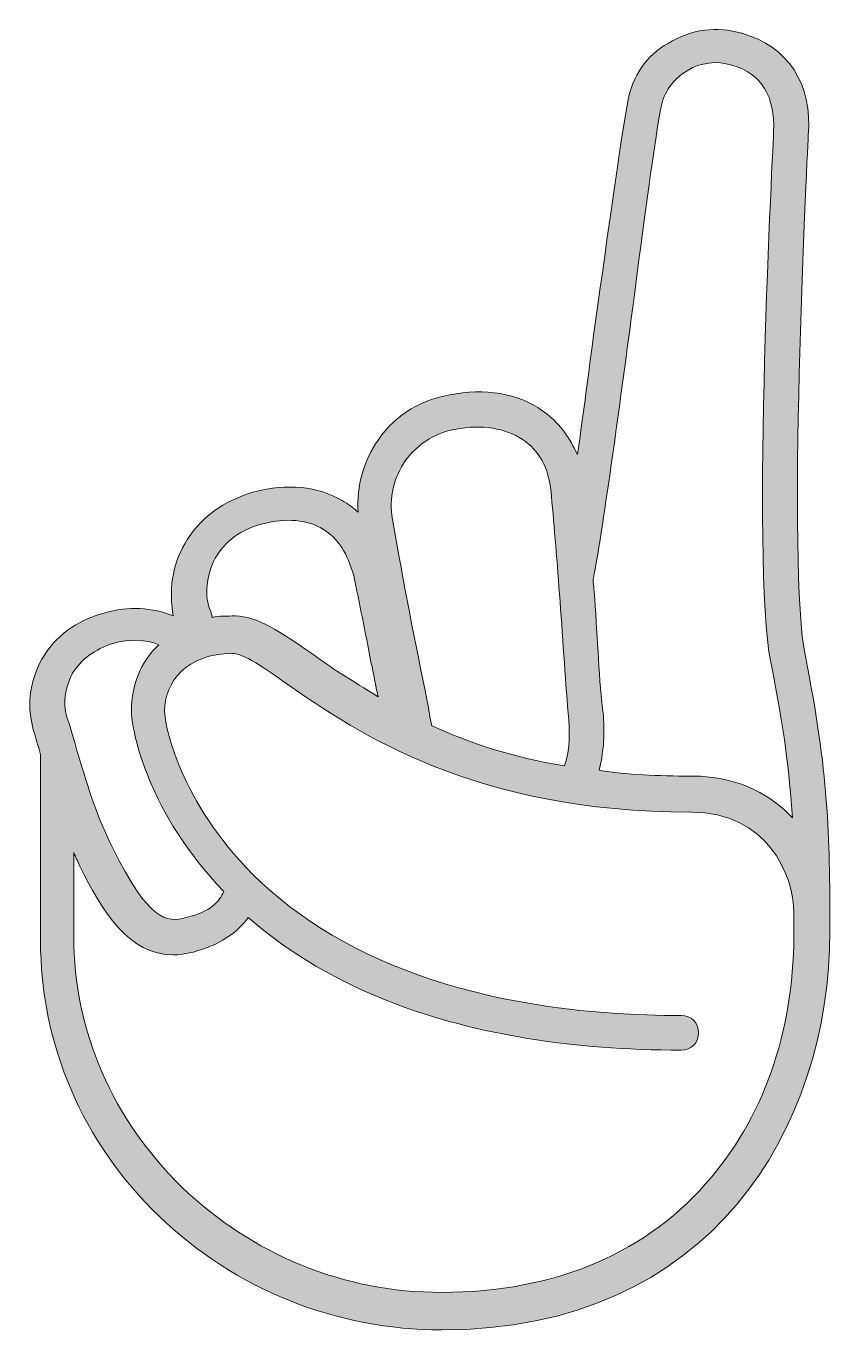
# Model space of a CAD drawing. Header units: inches. Extents: x 22 to 77.7, y 29.8 to 120.2.
import ezdxf

# ---------------------------------------------------------------- set-up
doc = ezdxf.new("R2010")
doc.units = ezdxf.units.IN
doc.header["$MEASUREMENT"] = 0
doc.layers.add('Layer 1', color=7, linetype='Continuous')

msp = doc.modelspace()

# ---------------------------------------------------------------- hatches: boundary and pattern name
at = {"layer": 'Layer 1', "true_color": 0xffffff}
h = msp.add_hatch(color=7, dxfattribs=at)
h.dxf.hatch_style = 2
edge = h.paths.add_edge_path()
edge.add_spline(control_points=[(76, 76.5), (74.7, 82.7), (76.1, 110.5), (76.2, 112.6), (76.5, 116.2), (74.8, 118.8), (71.6, 119.7), (69.9, 120.2), (68.1, 120), (66.5, 119), (65, 118.2), (64, 116.7), (63.7, 115), (63.3, 112.9), (62.5, 107.2), (61.6, 100.7), (61.1, 97.3), (60.7, 93.8), (60.2, 90.5), (59.7, 91.6), (59, 92.6), (58.1, 93.3), (56.5, 94.6), (54.2, 95.1), (51.8, 94.7), (49.5, 94.4), (47.6, 93.3), (46.4, 91.5), (45.4, 90.1), (44.9, 88.3), (45, 86.5), (44.7, 86.8), (44.3, 87.1), (43.9, 87.3), (42.2, 88.3), (40.1, 88.5), (37.8, 87.9), (35.7, 87.3), (34, 86.1), (33, 84.3), (32.1, 82.8), (31.9, 81), (32.2, 79.3), (30.8, 79.9), (29.1, 80), (27.4, 79.5), (25.5, 79), (24, 77.9), (23.1, 76.3), (22.2, 74.7), (22, 72.9), (22.6, 71.1), (22.7, 70.6), (22.9, 70.2), (23, 69.7), (23, 69.7), (23, 69.7), (23, 69.7), (23, 69.7), (23, 56.8), (23, 56.8), (23, 49.6), (25.9, 42.8), (31.2, 37.7), (36.5, 32.6), (43.5, 29.8), (50.8, 29.8), (69.4, 29.8), (77.7, 43.7), (77.7, 57.5), (77.7, 64.3), (77.6, 68.4), (76, 76.5)], knot_values=[0, 0, 0, 0, 1, 1, 1, 2, 2, 2, 3, 3, 3, 4, 4, 4, 5, 5, 5, 6, 6, 6, 7, 7, 7, 8, 8, 8, 9, 9, 9, 10, 10, 10, 11, 11, 11, 12, 12, 12, 13, 13, 13, 14, 14, 14, 15, 15, 15, 16, 16, 16, 17, 17, 17, 18, 18, 18, 19, 19, 19, 20, 20, 20, 21, 21, 21, 22, 22, 22, 23, 23, 23, 24, 24, 24, 24], degree=3, periodic=1)
edge = h.paths.add_edge_path()
edge.add_spline(control_points=[(64, 100.4), (64.8, 106.6), (65.6, 112.5), (66, 114.6), (66.2, 115.6), (66.8, 116.5), (67.8, 117.1), (68.7, 117.7), (69.9, 117.8), (70.9, 117.5), (73, 116.9), (73.9, 115.3), (73.8, 112.9), (73.8, 112.6), (72.2, 83.1), (73.6, 76.1), (74.5, 71.7), (74.9, 68.4), (75.1, 65.3), (73.8, 66.7), (71.6, 68.2), (68.1, 68.2), (65.8, 68.2), (63.6, 68.3), (61.7, 68.6), (62, 69.7), (62.1, 71), (62, 72.4), (61.7, 74.8), (61.6, 77.7), (61.4, 80.5), (61.4, 80.9), (61.3, 81.4), (61.3, 81.8), (62.1, 86.2), (63.1, 93.7), (64, 100.4)], knot_values=[0, 0, 0, 0, 1, 1, 1, 2, 2, 2, 3, 3, 3, 4, 4, 4, 5, 5, 5, 6, 6, 6, 7, 7, 7, 8, 8, 8, 9, 9, 9, 10, 10, 10, 11, 11, 11, 12, 12, 12, 12], degree=3, periodic=1)
edge = h.paths.add_edge_path()
edge.add_spline(control_points=[(48.3, 90.1), (49.2, 91.3), (50.5, 92.1), (52.1, 92.3), (53.9, 92.6), (55.5, 92.2), (56.6, 91.4), (57.7, 90.6), (58.3, 89.3), (58.4, 87.6), (58.6, 85.5), (58.8, 83), (59, 80.3), (59.2, 77.5), (59.4, 74.5), (59.6, 72.1), (59.7, 70.8), (59.6, 69.7), (59.3, 68.9), (55.7, 69.5), (52.7, 70.5), (50.1, 71.7), (50, 72.2), (49.9, 72.8), (49.8, 73.4), (49, 77.3), (48.1, 81.8), (47.4, 86), (47.1, 87.5), (47.5, 88.9), (48.3, 90.1)], knot_values=[0, 0, 0, 0, 1, 1, 1, 2, 2, 2, 3, 3, 3, 4, 4, 4, 5, 5, 5, 6, 6, 6, 7, 7, 7, 8, 8, 8, 9, 9, 9, 10, 10, 10, 10], degree=3, periodic=1)
edge = h.paths.add_edge_path()
edge.add_spline(control_points=[(35.1, 83.3), (35.8, 84.5), (36.9, 85.3), (38.4, 85.7), (40, 86.1), (41.5, 86), (42.6, 85.3), (43.6, 84.7), (44.3, 83.6), (44.7, 82.1), (45.1, 80.2), (45.5, 78.2), (45.9, 76.1), (46.1, 75.3), (46.2, 74.5), (46.4, 73.7), (44.6, 74.8), (43, 75.8), (41.8, 76.7), (39.6, 78.2), (38, 79.3), (36.5, 79.3), (35.9, 79.3), (35.4, 79.3), (34.9, 79.2), (34.9, 79.3), (34.8, 79.5), (34.8, 79.6), (34.3, 80.7), (34.5, 82.1), (35.1, 83.3)], knot_values=[0, 0, 0, 0, 1, 1, 1, 2, 2, 2, 3, 3, 3, 4, 4, 4, 5, 5, 5, 6, 6, 6, 7, 7, 7, 8, 8, 8, 9, 9, 9, 10, 10, 10, 10], degree=3, periodic=1)
edge = h.paths.add_edge_path()
edge.add_spline(control_points=[(25.2, 75.3), (25.8, 76.3), (26.8, 77), (28, 77.4), (29.2, 77.7), (30.3, 77.7), (31.2, 77.3), (29.9, 76.1), (29.3, 74.4), (29.3, 72.8), (29.3, 71.2), (30.5, 65.6), (35.7, 60.2), (35.4, 59.5), (34.8, 58.8), (33.1, 58.4), (31.7, 58), (30.5, 58.2), (28, 63.2), (26.8, 65.7), (26.4, 67.1), (25.6, 69.7), (25.4, 70.4), (25.2, 71.2), (24.9, 72.1), (24.5, 73.1), (24.7, 74.3), (25.2, 75.3)], knot_values=[0, 0, 0, 0, 1, 1, 1, 2, 2, 2, 3, 3, 3, 4, 4, 4, 5, 5, 5, 6, 6, 6, 7, 7, 7, 8, 8, 8, 9, 9, 9, 9], degree=3, periodic=1)
edge = h.paths.add_edge_path()
edge.add_spline(control_points=[(69.5, 40.4), (65.2, 35.2), (58.7, 32.4), (50.8, 32.4), (44, 32.4), (37.7, 35), (32.8, 39.7), (28, 44.4), (25.3, 50.5), (25.3, 57.1), (25.3, 57.1), (25.3, 62.9), (25.3, 62.9), (25.4, 62.6), (25.6, 62.3), (25.7, 62), (27.3, 58.8), (29.1, 55.8), (32.2, 55.8), (32.6, 55.8), (33.1, 55.9), (33.6, 56), (35.4, 56.5), (36.6, 57.3), (37.4, 58.4), (40.2, 55.9), (43.7, 53.9), (47.6, 52.4), (53.2, 50.3), (59.8, 49.2), (67.4, 49.2), (68.1, 49.2), (68.6, 49.7), (68.6, 50.4), (68.6, 51.1), (68.1, 51.6), (67.4, 51.6), (54.4, 51.6), (44.1, 55), (37.7, 61.4), (32.7, 66.4), (31.6, 71.7), (31.6, 72.7), (31.6, 74.7), (33.1, 76.7), (36.3, 76.7), (37.1, 76.7), (38.5, 75.7), (40.2, 74.5), (45, 71.2), (53, 65.7), (68.1, 65.7), (73.3, 65.7), (75.2, 61.4), (75.2, 58.7), (75.2, 58.7), (75.2, 58.6), (75.2, 58.6), (75.2, 58.3), (75.2, 58), (75.2, 57.7), (75.3, 51), (73.3, 44.9), (69.5, 40.4)], knot_values=[0, 0, 0, 0, 1, 1, 1, 2, 2, 2, 3, 3, 3, 4, 4, 4, 5, 5, 5, 6, 6, 6, 7, 7, 7, 8, 8, 8, 9, 9, 9, 10, 10, 10, 11, 11, 11, 12, 12, 12, 13, 13, 13, 14, 14, 14, 15, 15, 15, 16, 16, 16, 17, 17, 17, 18, 18, 18, 19, 19, 19, 20, 20, 20, 21, 21, 21, 21], degree=3, periodic=1)

# ---------------------------------------------------------------- linework, layer by layer
at = {"layer": 'Layer 1', "lineweight": 0}
for points, knots in [([(76, 76.5), (74.7, 82.7), (76.1, 110.5), (76.2, 112.6), (76.5, 116.2), (74.8, 118.8), (71.6, 119.7), (69.9, 120.2), (68.1, 120), (66.5, 119), (65, 118.2), (64, 116.7), (63.7, 115), (63.3, 112.9), (62.5, 107.2), (61.6, 100.7), (61.1, 97.3), (60.7, 93.8), (60.2, 90.5), (59.7, 91.6), (59, 92.6), (58.1, 93.3), (56.5, 94.6), (54.2, 95.1), (51.8, 94.7), (49.5, 94.4), (47.6, 93.3), (46.4, 91.5), (45.4, 90.1), (44.9, 88.3), (45, 86.5), (44.7, 86.8), (44.3, 87.1), (43.9, 87.3), (42.2, 88.3), (40.1, 88.5), (37.8, 87.9), (35.7, 87.3), (34, 86.1), (33, 84.3), (32.1, 82.8), (31.9, 81), (32.2, 79.3), (30.8, 79.9), (29.1, 80), (27.4, 79.5), (25.5, 79), (24, 77.9), (23.1, 76.3), (22.2, 74.7), (22, 72.9), (22.6, 71.1), (22.7, 70.6), (22.9, 70.2), (23, 69.7), (23, 69.7), (23, 69.7), (23, 69.7), (23, 69.7), (23, 56.8), (23, 56.8), (23, 49.6), (25.9, 42.8), (31.2, 37.7), (36.5, 32.6), (43.5, 29.8), (50.8, 29.8), (69.4, 29.8), (77.7, 43.7), (77.7, 57.5), (77.7, 64.3), (77.6, 68.4), (76, 76.5)], [0, 0, 0, 0, 1, 1, 1, 2, 2, 2, 3, 3, 3, 4, 4, 4, 5, 5, 5, 6, 6, 6, 7, 7, 7, 8, 8, 8, 9, 9, 9, 10, 10, 10, 11, 11, 11, 12, 12, 12, 13, 13, 13, 14, 14, 14, 15, 15, 15, 16, 16, 16, 17, 17, 17, 18, 18, 18, 19, 19, 19, 20, 20, 20, 21, 21, 21, 22, 22, 22, 23, 23, 23, 24, 24, 24, 24]), ([(64, 100.4), (64.8, 106.6), (65.6, 112.5), (66, 114.6), (66.2, 115.6), (66.8, 116.5), (67.8, 117.1), (68.7, 117.7), (69.9, 117.8), (70.9, 117.5), (73, 116.9), (73.9, 115.3), (73.8, 112.9), (73.8, 112.6), (72.2, 83.1), (73.6, 76.1), (74.5, 71.7), (74.9, 68.4), (75.1, 65.3), (73.8, 66.7), (71.6, 68.2), (68.1, 68.2), (65.8, 68.2), (63.6, 68.3), (61.7, 68.6), (62, 69.7), (62.1, 71), (62, 72.4), (61.7, 74.8), (61.6, 77.7), (61.4, 80.5), (61.4, 80.9), (61.3, 81.4), (61.3, 81.8), (62.1, 86.2), (63.1, 93.7), (64, 100.4)], [0, 0, 0, 0, 1, 1, 1, 2, 2, 2, 3, 3, 3, 4, 4, 4, 5, 5, 5, 6, 6, 6, 7, 7, 7, 8, 8, 8, 9, 9, 9, 10, 10, 10, 11, 11, 11, 12, 12, 12, 12]), ([(48.3, 90.1), (49.2, 91.3), (50.5, 92.1), (52.1, 92.3), (53.9, 92.6), (55.5, 92.2), (56.6, 91.4), (57.7, 90.6), (58.3, 89.3), (58.4, 87.6), (58.6, 85.5), (58.8, 83), (59, 80.3), (59.2, 77.5), (59.4, 74.5), (59.6, 72.1), (59.7, 70.8), (59.6, 69.7), (59.3, 68.9), (55.7, 69.5), (52.7, 70.5), (50.1, 71.7), (50, 72.2), (49.9, 72.8), (49.8, 73.4), (49, 77.3), (48.1, 81.8), (47.4, 86), (47.1, 87.5), (47.5, 88.9), (48.3, 90.1)], [0, 0, 0, 0, 1, 1, 1, 2, 2, 2, 3, 3, 3, 4, 4, 4, 5, 5, 5, 6, 6, 6, 7, 7, 7, 8, 8, 8, 9, 9, 9, 10, 10, 10, 10]), ([(35.1, 83.3), (35.8, 84.5), (36.9, 85.3), (38.4, 85.7), (40, 86.1), (41.5, 86), (42.6, 85.3), (43.6, 84.7), (44.3, 83.6), (44.7, 82.1), (45.1, 80.2), (45.5, 78.2), (45.9, 76.1), (46.1, 75.3), (46.2, 74.5), (46.4, 73.7), (44.6, 74.8), (43, 75.8), (41.8, 76.7), (39.6, 78.2), (38, 79.3), (36.5, 79.3), (35.9, 79.3), (35.4, 79.3), (34.9, 79.2), (34.9, 79.3), (34.8, 79.5), (34.8, 79.6), (34.3, 80.7), (34.5, 82.1), (35.1, 83.3)], [0, 0, 0, 0, 1, 1, 1, 2, 2, 2, 3, 3, 3, 4, 4, 4, 5, 5, 5, 6, 6, 6, 7, 7, 7, 8, 8, 8, 9, 9, 9, 10, 10, 10, 10]), ([(25.2, 75.3), (25.8, 76.3), (26.8, 77), (28, 77.4), (29.2, 77.7), (30.3, 77.7), (31.2, 77.3), (29.9, 76.1), (29.3, 74.4), (29.3, 72.8), (29.3, 71.2), (30.5, 65.6), (35.7, 60.2), (35.4, 59.5), (34.8, 58.8), (33.1, 58.4), (31.7, 58), (30.5, 58.2), (28, 63.2), (26.8, 65.7), (26.4, 67.1), (25.6, 69.7), (25.4, 70.4), (25.2, 71.2), (24.9, 72.1), (24.5, 73.1), (24.7, 74.3), (25.2, 75.3)], [0, 0, 0, 0, 1, 1, 1, 2, 2, 2, 3, 3, 3, 4, 4, 4, 5, 5, 5, 6, 6, 6, 7, 7, 7, 8, 8, 8, 9, 9, 9, 9]), ([(69.5, 40.4), (65.2, 35.2), (58.7, 32.4), (50.8, 32.4), (44, 32.4), (37.7, 35), (32.8, 39.7), (28, 44.4), (25.3, 50.5), (25.3, 57.1), (25.3, 57.1), (25.3, 62.9), (25.3, 62.9), (25.4, 62.6), (25.6, 62.3), (25.7, 62), (27.3, 58.8), (29.1, 55.8), (32.2, 55.8), (32.6, 55.8), (33.1, 55.9), (33.6, 56), (35.4, 56.5), (36.6, 57.3), (37.4, 58.4), (40.2, 55.9), (43.7, 53.9), (47.6, 52.4), (53.2, 50.3), (59.8, 49.2), (67.4, 49.2), (68.1, 49.2), (68.6, 49.7), (68.6, 50.4), (68.6, 51.1), (68.1, 51.6), (67.4, 51.6), (54.4, 51.6), (44.1, 55), (37.7, 61.4), (32.7, 66.4), (31.6, 71.7), (31.6, 72.7), (31.6, 74.7), (33.1, 76.7), (36.3, 76.7), (37.1, 76.7), (38.5, 75.7), (40.2, 74.5), (45, 71.2), (53, 65.7), (68.1, 65.7), (73.3, 65.7), (75.2, 61.4), (75.2, 58.7), (75.2, 58.7), (75.2, 58.6), (75.2, 58.6), (75.2, 58.3), (75.2, 58), (75.2, 57.7), (75.3, 51), (73.3, 44.9), (69.5, 40.4)], [0, 0, 0, 0, 1, 1, 1, 2, 2, 2, 3, 3, 3, 4, 4, 4, 5, 5, 5, 6, 6, 6, 7, 7, 7, 8, 8, 8, 9, 9, 9, 10, 10, 10, 11, 11, 11, 12, 12, 12, 13, 13, 13, 14, 14, 14, 15, 15, 15, 16, 16, 16, 17, 17, 17, 18, 18, 18, 19, 19, 19, 20, 20, 20, 21, 21, 21, 21])]:
    msp.add_open_spline(points, degree=3, knots=knots, dxfattribs=at)

doc.saveas('drawing.dxf')
